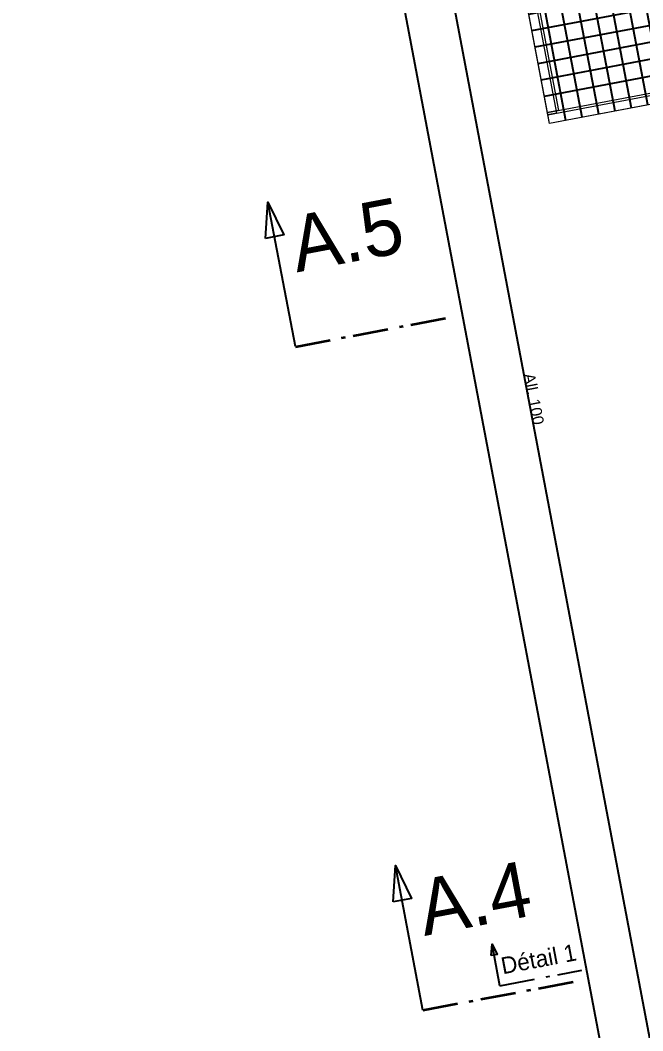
# Model space of a CAD drawing. Header units: centimetres. Extents: x 187368 to 251255, y -383447 to -322514.
# Drawn here: x 187368 to 192971, y -360285 to -351184 of the extents above; entities that cross this region are included whole.
import ezdxf

# ---------------------------------------------------------------- set-up
doc = ezdxf.new("R2010")
doc.units = ezdxf.units.CM
doc.linetypes.add('Style de ligne -6', pattern=[1.04164, 0.625, -0.20828, 0.06943, -0.13893])
doc.layers.get('0').update_dxf_attribs({"color": 252})
doc.layers.add('3-BAT C-Niveau 2', color=252, linetype='Continuous')
doc.layers.add('prlm-EAU-EPEXT', color=145, linetype='Continuous')
doc.styles.add('Futura Std Book', font='')
doc.styles.add('Helvetica', font='arial.ttf')
doc.styles.get('Futura Std Book').set_extended_font_data('Futura Std Book')

# ---------------------------------------------------------------- blocks, each defined once
blk = doc.blocks.new('Groupe-125-1')
at = {"linetype": 'Continuous'}
for p, q in [((12439.98, -46334.45), (12646.31, -46295.38)), ((12442.77, -46349.19), (12649.1, -46310.11)), ((12445.56, -46363.93), (12651.89, -46324.85)), ((12448.35, -46378.67), (12654.68, -46339.59)), ((12451.14, -46393.4), (12657.47, -46354.33)), ((12453.93, -46408.14), (12660.27, -46369.07)), ((12456.72, -46422.88), (12663.06, -46383.8)), ((12459.52, -46437.62), (12665.85, -46398.54)), ((12462.31, -46452.36), (12668.64, -46413.28)), ((12465.1, -46467.09), (12671.43, -46428.02)), ((12467.89, -46481.83), (12674.22, -46442.76)), ((12470.68, -46496.57), (12677.01, -46457.49)), ((12473.47, -46511.31), (12679.8, -46472.23)), ((12476.26, -46526.05), (12682.59, -46486.97)), ((12479.05, -46540.78), (12685.39, -46501.71)), ((12481.84, -46555.52), (12688.18, -46516.45)), ((12484.63, -46570.26), (12690.97, -46531.18)), ((12487.43, -46585), (12693.76, -46545.92)), ((12490.22, -46599.74), (12696.55, -46560.66)), ((12493.01, -46614.47), (12699.34, -46575.4)), ((12495.8, -46629.21), (12702.13, -46590.14)), ((12498.59, -46643.95), (12704.92, -46604.88)), ((12501.38, -46658.69), (12707.71, -46619.61)), ((12504.17, -46673.43), (12710.5, -46634.35)), ((12506.96, -46688.16), (12713.3, -46649.09)), ((12509.75, -46702.9), (12716.09, -46663.83)), ((12512.55, -46717.64), (12718.88, -46678.57)), ((12515.34, -46732.38), (12721.67, -46693.3))]:
    blk.add_line(p, q, dxfattribs=at)
at = {"linetype": 'Continuous', "lineweight": 18, "flags": 128}
for points in [[(12643.52, -46280.64), (12726.35, -46718.02), (12520.02, -46757.09), (12437.19, -46319.72)], [(12447.57, -46320.79), (12527.98, -46745.4), (12518.16, -46747.27), (12437.74, -46322.65)], [(12720.15, -46709.01), (12722.01, -46718.84), (12520.02, -46757.09), (12518.16, -46747.27)]]:
    blk.add_lwpolyline(points, close=True, dxfattribs=at)
blk = doc.blocks.new('Groupe-126-1')
blk.add_blockref('Groupe-125-1', (0, 0))
blk = doc.blocks.new('Groupe-127-1')
at = {"linetype": 'Continuous'}
for p, q in [((12682.13, -46726.39), (12599.9, -46292.15)), ((12696.87, -46723.6), (12614.64, -46289.35)), ((12711.61, -46720.81), (12629.37, -46286.56)), ((12637.92, -46734.76), (12555.68, -46300.52)), ((12652.66, -46731.97), (12570.42, -46297.73)), ((12667.4, -46729.18), (12585.16, -46294.94)), ((12593.71, -46743.14), (12511.47, -46308.89)), ((12608.44, -46740.34), (12526.21, -46306.1)), ((12623.18, -46737.55), (12540.95, -46303.31)), ((12534.75, -46754.3), (12452.52, -46320.06)), ((12549.49, -46751.51), (12467.26, -46317.27)), ((12564.23, -46748.72), (12481.99, -46314.47)), ((12578.97, -46745.93), (12496.73, -46311.68))]:
    blk.add_line(p, q, dxfattribs=at)
at = {"linetype": 'Continuous', "lineweight": 18, "flags": 128}
for points in [[(12644.11, -46283.77), (12726.35, -46718.02), (12520.02, -46757.09), (12437.78, -46322.85)], [(12445.64, -46321.36), (12526.39, -46747.74), (12518.53, -46749.23), (12437.78, -46322.85)], [(12518.53, -46749.23), (12724.86, -46710.16), (12726.35, -46718.02), (12520.02, -46757.09)]]:
    blk.add_lwpolyline(points, close=True, dxfattribs=at)
blk = doc.blocks.new('Groupe-223-1')
at = {"linetype": 'Continuous'}
blk.add_line((12291.26, -46958.01), (12266.58, -46827.78), dxfattribs=at)
at = {"linetype": 'Style de ligne -6', "lineweight": 35, "ltscale": 50.8}
blk.add_line((12291.27, -46958.03), (12436.65, -46930.48), dxfattribs=at)
at = {"linetype": 'Continuous', "flags": 128}
blk.add_lwpolyline([(12264.29, -46860.57), (12266.58, -46827.78), (12280.99, -46857.32)], close=True, dxfattribs=at)
at = {"insert": (12283.13, -46841.77), "char_height": 50.344, "attachment_point": 1, "rotation": 10.73129, "line_spacing_factor": 0.962448, "style": 'Futura Std Book'}
blk.add_mtext('A.5', dxfattribs=at)
blk = doc.blocks.new('Groupe-224-1')
at = {"linetype": 'Continuous'}
blk.add_line((12406.12, -47555.56), (12381.44, -47425.32), dxfattribs=at)
at = {"linetype": 'Style de ligne -6', "lineweight": 35, "ltscale": 50.8}
blk.add_line((12406.12, -47555.57), (12551.5, -47528.03), dxfattribs=at)
at = {"linetype": 'Continuous', "flags": 128}
blk.add_lwpolyline([(12379.14, -47458.11), (12381.44, -47425.32), (12395.84, -47454.87)], close=True, dxfattribs=at)
at = {"insert": (12397.99, -47439.31), "char_height": 50.344, "attachment_point": 1, "rotation": 10.73129, "line_spacing_factor": 0.962448, "style": 'Futura Std Book'}
blk.add_mtext('A.4', dxfattribs=at)
blk = doc.blocks.new('Groupe-261-1')
at = {"linetype": 'Continuous'}
blk.add_line((12475.33, -47533.51), (12468.23, -47496), dxfattribs=at)
at = {"linetype": 'Style de ligne -6', "lineweight": 25, "ltscale": 50.8}
blk.add_line((12475.33, -47533.51), (12549.02, -47519.56), dxfattribs=at)
at = {"linetype": 'Continuous', "flags": 128}
blk.add_lwpolyline([(12467.51, -47506.32), (12468.23, -47496), (12472.77, -47505.3)], close=True, dxfattribs=at)
at = {"insert": (12475.14, -47508.4), "char_height": 15.103, "attachment_point": 1, "rotation": 10.71917, "line_spacing_factor": 0.962448, "style": 'Futura Std Book'}
blk.add_mtext('Détail 1', dxfattribs=at)

msp = doc.modelspace()

# ---------------------------------------------------------------- linework, layer by layer
at = {"layer": 'prlm-EAU-EPEXT'}
for points in [[(187368.2, -332813.3), (241754.8, -322513.6), (251255.2, -372679.9), (196868.6, -382979.5)], [(187885.6, -333165.6), (241402.1, -323030.8), (250721.3, -372240.6), (197204.9, -382375.5)]]:
    msp.add_lwpolyline(points, close=True, dxfattribs=at)

# ---------------------------------------------------------------- block references
at = {"layer": '3-BAT C-Niveau 2', "xscale": 10, "yscale": 10, "zscale": 10}
for name in ['Groupe-223-1', 'Groupe-126-1', 'Groupe-127-1', 'Groupe-224-1', 'Groupe-261-1']:
    msp.add_blockref(name, (66931.6, 115456.3), dxfattribs=at)

# ---------------------------------------------------------------- texts
at = {"layer": '3-BAT C-Niveau 2', "insert": (191997.2, -354355.7), "char_height": 100.54, "attachment_point": 1, "rotation": 280.72359, "line_spacing_factor": 0.834288, "style": 'Helvetica'}
msp.add_mtext('All. 100', dxfattribs=at)

doc.saveas('drawing.dxf')
